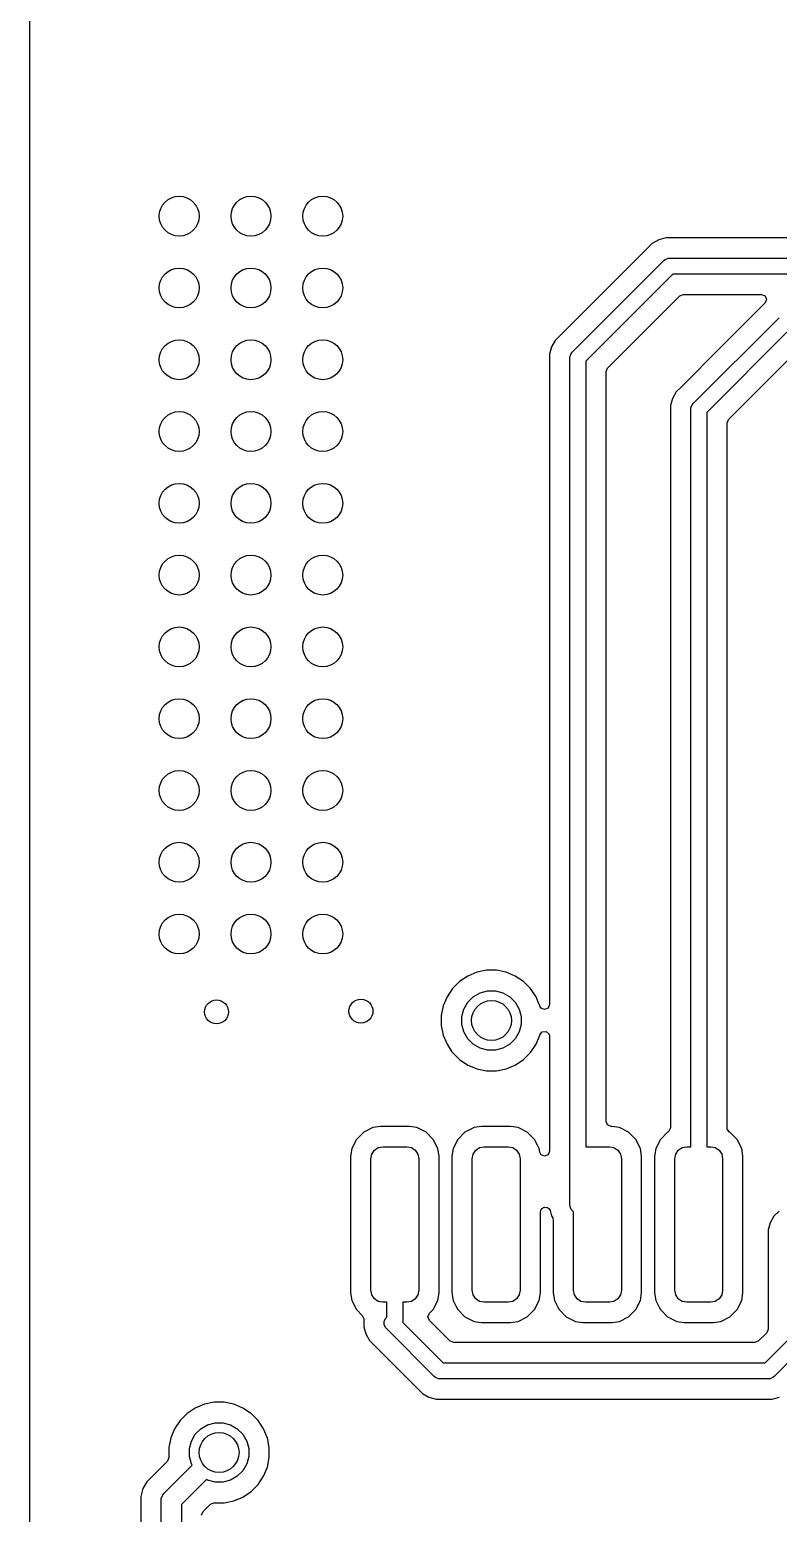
# Model space of a CAD drawing. Extents: x 97 to 200, y -158 to -52.
# Drawn here: x 97.18 to 106.56, y -91.17 to -72.57 of the extents above; entities that cross this region are included whole.
import ezdxf

# ---------------------------------------------------------------- set-up
doc = ezdxf.new("R2010")
doc.units = 0
doc.layers.add('BLACK', color=7, linetype='CONTINUOUS')

msp = doc.modelspace()

# ---------------------------------------------------------------- linework, layer by layer
at = {"layer": 'BLACK', "linetype": 'CONTINUOUS'}
for p, q in [((97.1766, -84.925599), (97.1766, -71.55368)), ((104.982331, -75.246329), (103.766329, -76.462331)), ((105.063168, -75.199659), (104.982331, -75.246329)), ((105.06317, -75.199658), (105.063168, -75.199659)), ((105.153323, -75.1755), (105.06317, -75.199658)), ((110.451973, -75.1755), (105.153323, -75.1755)), ((103.979289, -76.609289), (105.12929, -75.459289)), ((105.12929, -75.459289), (105.144443, -75.446852)), ((105.144443, -75.446852), (105.180491, -75.431921)), ((105.180491, -75.431921), (105.2, -75.43)), ((105.2, -75.43), (110.583278, -75.43)), ((105.241421, -75.63), (104.15, -76.721421)), ((110.6247, -75.63), (105.241421, -75.63)), ((105.328533, -75.902806), (105.372727, -75.8845)), ((105.372727, -75.8845), (106.353273, -75.8845)), ((106.353273, -75.8845), (106.397467, -75.902806)), ((104.422806, -76.808533), (105.328533, -75.902806)), ((106.346327, -76.042334), (105.845491, -76.54317)), ((106.346329, -76.042332), (106.346327, -76.042334)), ((106.397467, -75.991194), (106.346329, -76.042332)), ((106.397467, -75.902806), (106.415773, -75.947)), ((106.415773, -75.947), (106.397467, -75.991194)), ((105.494289, -77.254289), (106.559289, -76.18929)), ((106.559289, -76.18929), (106.574442, -76.176853)), ((106.671421, -76.36), (105.665, -77.366421)), ((103.719658, -76.54317), (103.6955, -76.633323)), ((103.6955, -76.633323), (103.6955, -84.788418)), ((103.719659, -76.543168), (103.719658, -76.54317)), ((103.766329, -76.462331), (103.719659, -76.543168)), ((103.951921, -76.660491), (103.966853, -76.624443)), ((103.966853, -76.624443), (103.979289, -76.609289)), ((105.845491, -76.54317), (105.338541, -77.050119)), ((105.937806, -77.453532), (106.758532, -76.632806)), ((103.95, -76.68), (103.951921, -76.660491)), ((103.95, -87.3), (103.95, -76.68)), ((104.15, -76.721421), (104.15, -86.57)), ((104.4045, -76.852727), (104.422806, -76.808533)), ((104.4045, -86.253), (104.4045, -76.852727)), ((105.234658, -77.18817), (105.2105, -77.278323)), ((105.234659, -77.188168), (105.234658, -77.18817)), ((105.281328, -77.107333), (105.234659, -77.188168)), ((105.338541, -77.05012), (105.281328, -77.107333)), ((105.338541, -77.050119), (105.33854, -77.050119)), ((105.33854, -77.050119), (105.338541, -77.05012)), ((105.2105, -77.278323), (105.2105, -86.331916)), ((105.465, -77.325), (105.466921, -77.305491)), ((105.465, -86.57), (105.465, -77.325)), ((105.466921, -77.305491), (105.481853, -77.269443)), ((105.481853, -77.269443), (105.494289, -77.254289)), ((105.665, -77.366421), (105.665, -86.57)), ((105.9195, -77.497726), (105.937806, -77.453532)), ((105.9195, -78.563832), (105.9195, -77.497726)), ((105.9195, -86.331916), (105.9195, -78.563832)), ((102.668917, -84.429745), (102.565817, -84.498634)), ((102.668919, -84.429744), (102.668917, -84.429745)), ((102.783474, -84.382293), (102.668919, -84.429744)), ((102.783481, -84.382291), (102.783474, -84.382293)), ((102.9051, -84.3581), (102.783481, -84.382291)), ((103.0291, -84.3581), (102.9051, -84.3581)), ((103.150718, -84.382291), (103.0291, -84.3581)), ((103.150725, -84.382293), (103.150718, -84.382291)), ((103.26528, -84.429744), (103.150725, -84.382293)), ((103.265282, -84.429745), (103.26528, -84.429744)), ((103.368382, -84.498634), (103.265282, -84.429745)), ((102.478134, -84.586317), (102.409245, -84.689417)), ((102.565817, -84.498634), (102.478134, -84.586317)), ((102.823594, -84.641145), (102.918153, -84.615808)), ((102.918153, -84.615808), (103.016047, -84.615808)), ((103.016047, -84.615808), (103.110606, -84.641145)), ((103.368383, -84.498635), (103.368382, -84.498634)), ((103.456065, -84.586317), (103.368383, -84.498635)), ((103.524956, -84.68942), (103.456065, -84.586317)), ((102.361791, -84.803981), (102.3376, -84.925599)), ((102.361793, -84.803974), (102.361791, -84.803981)), ((102.409244, -84.689419), (102.361793, -84.803974)), ((102.409245, -84.689417), (102.409244, -84.689419)), ((102.620645, -84.844094), (102.669592, -84.759314)), ((102.669592, -84.759314), (102.738814, -84.690092)), ((102.738814, -84.690092), (102.823594, -84.641145)), ((103.110606, -84.641145), (103.195386, -84.690092)), ((103.195386, -84.690092), (103.264608, -84.759314)), ((103.264608, -84.759314), (103.313555, -84.844094)), ((103.552752, -84.756528), (103.524956, -84.68942)), ((103.572409, -84.803981), (103.552752, -84.756528)), ((103.57319, -84.806555), (103.572409, -84.803981)), ((103.588806, -84.832612), (103.57319, -84.806555)), ((103.6955, -84.788418), (103.677194, -84.832612)), ((97.1766, -86.688164), (97.1766, -84.925599)), ((102.3376, -84.925599), (102.3376, -85.0496)), ((102.595308, -84.938653), (102.620645, -84.844094)), ((102.595308, -85.036547), (102.595308, -84.938653)), ((103.313555, -84.844094), (103.338892, -84.938653)), ((103.338892, -84.938653), (103.338892, -85.036547)), ((103.633, -84.850918), (103.588806, -84.832612)), ((103.677194, -84.832612), (103.633, -84.850918)), ((102.3376, -85.0496), (102.361791, -85.171218)), ((102.361791, -85.171218), (102.361793, -85.171225)), ((102.361793, -85.171225), (102.409244, -85.28578)), ((102.620645, -85.131106), (102.595308, -85.036547)), ((102.669592, -85.215886), (102.620645, -85.131106)), ((103.313555, -85.131106), (103.264608, -85.215886)), ((103.338892, -85.036547), (103.313555, -85.131106)), ((103.524956, -85.28578), (103.572409, -85.171218)), ((103.572409, -85.171217), (103.573189, -85.168647)), ((103.572409, -85.171218), (103.572409, -85.171217)), ((103.573189, -85.168647), (103.60353, -85.131665)), ((103.60353, -85.131665), (103.651134, -85.12697)), ((103.651134, -85.12697), (103.688116, -85.157311)), ((103.688116, -85.157311), (103.6955, -85.186781)), ((103.6955, -85.186781), (103.6955, -86.626421)), ((102.409244, -85.28578), (102.409245, -85.285782)), ((102.409245, -85.285782), (102.471136, -85.378408)), ((102.738814, -85.285108), (102.669592, -85.215886)), ((102.823594, -85.334055), (102.738814, -85.285108)), ((102.918153, -85.359392), (102.823594, -85.334055)), ((103.016047, -85.359392), (102.918153, -85.359392)), ((103.110606, -85.334055), (103.016047, -85.359392)), ((103.195386, -85.285108), (103.110606, -85.334055)), ((103.264608, -85.215886), (103.195386, -85.285108)), ((103.456065, -85.388883), (103.524956, -85.28578)), ((102.471136, -85.378408), (102.478135, -85.388883)), ((102.478135, -85.388883), (102.565817, -85.476565)), ((102.565817, -85.476565), (102.66892, -85.545456)), ((102.66892, -85.545456), (102.743522, -85.576357)), ((103.150718, -85.592909), (103.26528, -85.545456)), ((103.26528, -85.545456), (103.368383, -85.476565)), ((103.368383, -85.476565), (103.456065, -85.388883)), ((102.743522, -85.576357), (102.783474, -85.592906)), ((102.783474, -85.592906), (102.783476, -85.592906)), ((102.783476, -85.592906), (102.783482, -85.592909)), ((102.783482, -85.592909), (102.9051, -85.6171)), ((102.9051, -85.6171), (103.0291, -85.6171)), ((103.0291, -85.6171), (103.150718, -85.592909)), ((104.422806, -86.297194), (104.4045, -86.253)), ((104.467, -86.3155), (104.422806, -86.297194)), ((101.273674, -86.479276), (101.215502, -86.593443)), ((101.364276, -86.388674), (101.273674, -86.479276)), ((101.478443, -86.330502), (101.364276, -86.388674)), ((101.478444, -86.330502), (101.478443, -86.330502)), ((101.573164, -86.3155), (101.478444, -86.330502)), ((101.573166, -86.3155), (101.573164, -86.3155)), ((101.936834, -86.3155), (101.573166, -86.3155)), ((101.936835, -86.3155), (101.936834, -86.3155)), ((102.031555, -86.330502), (101.936835, -86.3155)), ((102.145723, -86.388674), (102.031555, -86.330502)), ((102.236326, -86.479277), (102.145723, -86.388674)), ((102.294498, -86.593445), (102.236326, -86.479277)), ((102.543674, -86.479276), (102.485502, -86.593443)), ((102.634276, -86.388674), (102.543674, -86.479276)), ((102.748443, -86.330502), (102.634276, -86.388674)), ((102.748444, -86.330502), (102.748443, -86.330502)), ((102.843164, -86.3155), (102.748444, -86.330502)), ((102.843166, -86.3155), (102.843164, -86.3155)), ((103.206834, -86.3155), (102.843166, -86.3155)), ((103.206835, -86.3155), (103.206834, -86.3155)), ((103.301555, -86.330502), (103.206835, -86.3155)), ((103.415723, -86.388674), (103.301555, -86.330502)), ((103.506326, -86.479277), (103.415723, -86.388674)), ((103.546976, -86.559056), (103.506326, -86.479277)), ((104.476834, -86.3155), (104.467, -86.3155)), ((104.476835, -86.3155), (104.476834, -86.3155)), ((104.571555, -86.330502), (104.476835, -86.3155)), ((104.685723, -86.388674), (104.571555, -86.330502)), ((104.776326, -86.479277), (104.685723, -86.388674)), ((104.834498, -86.593445), (104.776326, -86.479277)), ((105.083674, -86.479276), (105.025502, -86.593443)), ((105.174279, -86.388671), (105.083674, -86.479276)), ((105.17638, -86.387601), (105.174279, -86.388671)), ((105.192194, -86.37611), (105.17638, -86.387601)), ((105.2105, -86.331916), (105.192194, -86.37611)), ((105.922557, -86.351224), (105.9195, -86.331916)), ((105.951889, -86.385573), (105.922557, -86.351224)), ((105.95174, -86.385779), (105.951889, -86.385573)), ((105.952594, -86.386399), (105.95174, -86.385779)), ((105.95362, -86.387601), (105.952594, -86.386399)), ((105.95572, -86.388671), (105.95362, -86.387601)), ((105.955723, -86.388674), (105.95572, -86.388671)), ((106.046326, -86.479277), (105.955723, -86.388674)), ((106.104498, -86.593445), (106.046326, -86.479277)), ((101.215502, -86.593444), (101.2005, -86.688164)), ((101.215502, -86.593443), (101.215502, -86.593444)), ((101.455, -86.72), (101.466418, -86.662597)), ((101.466418, -86.662597), (101.498934, -86.613934)), ((101.498934, -86.613934), (101.547597, -86.581418)), ((101.547597, -86.581418), (101.605, -86.57)), ((101.605, -86.57), (101.905, -86.57)), ((101.905, -86.57), (101.962403, -86.581418)), ((101.962403, -86.581418), (102.011066, -86.613934)), ((102.011066, -86.613934), (102.043582, -86.662597)), ((102.043582, -86.662597), (102.055, -86.72)), ((102.3095, -86.688166), (102.294498, -86.593445)), ((102.485502, -86.593444), (102.4705, -86.688164)), ((102.485502, -86.593443), (102.485502, -86.593444)), ((102.725, -86.72), (102.736418, -86.662597)), ((102.736418, -86.662597), (102.768934, -86.613934)), ((102.768934, -86.613934), (102.817597, -86.581418)), ((102.817597, -86.581418), (102.875, -86.57)), ((102.875, -86.57), (103.175, -86.57)), ((103.175, -86.57), (103.232403, -86.581418)), ((103.232403, -86.581418), (103.281066, -86.613934)), ((103.281066, -86.613934), (103.313582, -86.662597)), ((103.313582, -86.662597), (103.325, -86.72)), ((103.564497, -86.593443), (103.546976, -86.559056)), ((103.564499, -86.59345), (103.564497, -86.593443)), ((103.57127, -86.636198), (103.564499, -86.59345)), ((103.588806, -86.670615), (103.57127, -86.636198)), ((103.633, -86.688921), (103.588806, -86.670615)), ((103.677194, -86.670615), (103.633, -86.688921)), ((103.6955, -86.626421), (103.677194, -86.670615)), ((104.15, -86.57), (104.445, -86.57)), ((104.445, -86.57), (104.502403, -86.581418)), ((104.502403, -86.581418), (104.551066, -86.613934)), ((104.551066, -86.613934), (104.583582, -86.662597)), ((104.583582, -86.662597), (104.595, -86.72)), ((104.8495, -86.688166), (104.834498, -86.593445)), ((105.025502, -86.593444), (105.0105, -86.688164)), ((105.025502, -86.593443), (105.025502, -86.593444)), ((105.265, -86.72), (105.276418, -86.662597)), ((105.276418, -86.662597), (105.308934, -86.613934)), ((105.308934, -86.613934), (105.357597, -86.581418)), ((105.357597, -86.581418), (105.415, -86.57)), ((105.415, -86.57), (105.465, -86.57)), ((105.665, -86.57), (105.715, -86.57)), ((105.715, -86.57), (105.772403, -86.581418)), ((105.772403, -86.581418), (105.821066, -86.613934)), ((105.821066, -86.613934), (105.853582, -86.662597)), ((105.853582, -86.662597), (105.865, -86.72)), ((106.1195, -86.688166), (106.104498, -86.593445)), ((97.1766, -109.878532), (97.1766, -86.688164)), ((101.2005, -86.688164), (101.2005, -88.401835)), ((101.455, -88.37), (101.455, -86.72)), ((102.055, -86.72), (102.055, -88.37)), ((102.3095, -88.401834), (102.3095, -86.688166)), ((102.4705, -86.688164), (102.4705, -88.401835)), ((102.725, -88.37), (102.725, -86.72)), ((103.325, -86.72), (103.325, -88.37)), ((104.595, -86.72), (104.595, -88.37)), ((104.8495, -88.401834), (104.8495, -86.688166)), ((105.0105, -86.688164), (105.0105, -88.401835)), ((105.265, -88.37), (105.265, -86.72)), ((105.865, -86.72), (105.865, -88.37)), ((106.1195, -88.401834), (106.1195, -86.688166)), ((103.5795, -87.388488), (103.584839, -87.375597)), ((103.5795, -88.401834), (103.5795, -87.388488)), ((103.584839, -87.375597), (103.585549, -87.361664)), ((103.585549, -87.361664), (103.593636, -87.354361)), ((103.593636, -87.354361), (103.597806, -87.344294)), ((103.597806, -87.344294), (103.610696, -87.338954)), ((103.610696, -87.338954), (103.621051, -87.329604)), ((103.621051, -87.329604), (103.631932, -87.330158)), ((103.631932, -87.330158), (103.642, -87.325988)), ((103.642, -87.325988), (103.65489, -87.331327)), ((103.65489, -87.331327), (103.668824, -87.332037)), ((103.668824, -87.332037), (103.675261, -87.339765)), ((103.675261, -87.339765), (103.686194, -87.344294)), ((103.686194, -87.344294), (103.700884, -87.367539)), ((103.700884, -87.367539), (103.701725, -87.369903)), ((103.701725, -87.369903), (103.719659, -87.436832)), ((103.951921, -87.319509), (103.95, -87.3)), ((103.966853, -87.355557), (103.951921, -87.319509)), ((103.979289, -87.370711), (103.966853, -87.355557)), ((103.995, -87.386421), (103.979289, -87.370711)), ((103.995, -88.37), (103.995, -87.386421)), ((106.572332, -87.376329), (106.506329, -87.442331)), ((103.719659, -87.436832), (103.734973, -87.463357)), ((103.734973, -87.463357), (103.736884, -87.468728)), ((103.736884, -87.468728), (103.736565, -87.474991)), ((103.736565, -87.474991), (103.7405, -87.489677)), ((103.7405, -87.489677), (103.7405, -88.401835)), ((106.459658, -87.52317), (106.4355, -87.613323)), ((106.459659, -87.523168), (106.459658, -87.52317)), ((106.506329, -87.442331), (106.459659, -87.523168)), ((106.4355, -87.613323), (106.4355, -88.857273)), ((101.2005, -88.401835), (101.215502, -88.496555)), ((101.215502, -88.496555), (101.215502, -88.496556)), ((101.215502, -88.496556), (101.273674, -88.610723)), ((101.466418, -88.427403), (101.455, -88.37)), ((101.498934, -88.476066), (101.466418, -88.427403)), ((101.547597, -88.508582), (101.498934, -88.476066)), ((101.605, -88.52), (101.547597, -88.508582)), ((101.655, -88.52), (101.605, -88.52)), ((101.655, -88.703578), (101.655, -88.52)), ((101.905, -88.52), (101.855, -88.52)), ((101.855, -88.52), (101.855, -88.745)), ((101.962403, -88.508582), (101.905, -88.52)), ((102.011066, -88.476066), (101.962403, -88.508582)), ((102.043582, -88.427403), (102.011066, -88.476066)), ((102.055, -88.37), (102.043582, -88.427403)), ((102.236326, -88.610723), (102.294498, -88.496555)), ((102.294498, -88.496555), (102.3095, -88.401834)), ((102.4705, -88.401835), (102.485502, -88.496555)), ((102.485502, -88.496555), (102.485502, -88.496556)), ((102.485502, -88.496556), (102.52954, -88.582983)), ((102.736418, -88.427403), (102.725, -88.37)), ((102.768934, -88.476066), (102.736418, -88.427403)), ((102.817597, -88.508582), (102.768934, -88.476066)), ((102.875, -88.52), (102.817597, -88.508582)), ((103.175, -88.52), (102.875, -88.52)), ((103.232403, -88.508582), (103.175, -88.52)), ((103.281066, -88.476066), (103.232403, -88.508582)), ((103.313582, -88.427403), (103.281066, -88.476066)), ((103.325, -88.37), (103.313582, -88.427403)), ((103.506326, -88.610723), (103.564498, -88.496555)), ((103.564498, -88.496555), (103.5795, -88.401834)), ((103.7405, -88.401835), (103.755502, -88.496555)), ((103.755502, -88.496555), (103.755502, -88.496556)), ((103.755502, -88.496556), (103.79954, -88.582983)), ((104.006418, -88.427403), (103.995, -88.37)), ((104.038934, -88.476066), (104.006418, -88.427403)), ((104.087597, -88.508582), (104.038934, -88.476066)), ((104.145, -88.52), (104.087597, -88.508582)), ((104.445, -88.52), (104.145, -88.52)), ((104.502403, -88.508582), (104.445, -88.52)), ((104.551066, -88.476066), (104.502403, -88.508582)), ((104.583582, -88.427403), (104.551066, -88.476066)), ((104.595, -88.37), (104.583582, -88.427403)), ((104.776326, -88.610723), (104.834498, -88.496555)), ((104.834498, -88.496555), (104.8495, -88.401834)), ((105.0105, -88.401835), (105.025502, -88.496555)), ((105.025502, -88.496555), (105.025502, -88.496556)), ((105.025502, -88.496556), (105.06954, -88.582983)), ((105.276418, -88.427403), (105.265, -88.37)), ((105.308934, -88.476066), (105.276418, -88.427403)), ((105.357597, -88.508582), (105.308934, -88.476066)), ((105.415, -88.52), (105.357597, -88.508582)), ((105.715, -88.52), (105.415, -88.52)), ((105.772403, -88.508582), (105.715, -88.52)), ((105.821066, -88.476066), (105.772403, -88.508582)), ((105.853582, -88.427403), (105.821066, -88.476066)), ((105.865, -88.37), (105.853582, -88.427403)), ((106.046326, -88.610723), (106.104498, -88.496555)), ((106.104498, -88.496555), (106.1195, -88.401834)), ((101.273674, -88.610723), (101.347286, -88.684335)), ((101.347286, -88.684335), (101.365592, -88.728529)), ((101.621921, -88.760491), (101.636853, -88.724443)), ((101.636853, -88.724443), (101.649289, -88.709289)), ((101.649289, -88.709289), (101.655, -88.703578)), ((102.170082, -88.702855), (102.188388, -88.658661)), ((102.188388, -88.747049), (102.170082, -88.702855)), ((102.188388, -88.658661), (102.210206, -88.636843)), ((102.210206, -88.636843), (102.236326, -88.610723)), ((102.52954, -88.582983), (102.543674, -88.610723)), ((102.543674, -88.610723), (102.634277, -88.701326)), ((102.634277, -88.701326), (102.748445, -88.759498)), ((103.301555, -88.759498), (103.415723, -88.701326)), ((103.415723, -88.701326), (103.506326, -88.610723)), ((103.79954, -88.582983), (103.813674, -88.610723)), ((103.813674, -88.610723), (103.904277, -88.701326)), ((103.904277, -88.701326), (104.018445, -88.759498)), ((104.571555, -88.759498), (104.685723, -88.701326)), ((104.685723, -88.701326), (104.776326, -88.610723)), ((105.06954, -88.582983), (105.083674, -88.610723)), ((105.083674, -88.610723), (105.174277, -88.701326)), ((105.174277, -88.701326), (105.288445, -88.759498)), ((105.841555, -88.759498), (105.955723, -88.701326)), ((105.955723, -88.701326), (106.046326, -88.610723)), ((101.365592, -88.728529), (101.3655, -88.729942)), ((101.3655, -88.729942), (101.3655, -88.826676)), ((101.3655, -88.826676), (101.389658, -88.916829)), ((101.621921, -88.799509), (101.621921, -88.760491)), ((101.636853, -88.835557), (101.621921, -88.799509)), ((101.649289, -88.850711), (101.636853, -88.835557)), ((102.249289, -89.450711), (101.649289, -88.850711)), ((101.853079, -88.764509), (101.850985, -88.769563)), ((101.850985, -88.769563), (102.361422, -89.28)), ((101.855, -88.745), (101.853079, -88.764509)), ((102.448533, -89.007194), (102.188388, -88.747049)), ((102.748445, -88.759498), (102.843166, -88.7745)), ((102.843166, -88.7745), (102.843168, -88.7745)), ((102.843168, -88.7745), (103.206832, -88.7745)), ((103.206832, -88.7745), (103.206834, -88.7745)), ((103.206834, -88.7745), (103.301555, -88.759498)), ((104.018445, -88.759498), (104.113166, -88.7745)), ((104.113166, -88.7745), (104.113168, -88.7745)), ((104.113168, -88.7745), (104.476832, -88.7745)), ((104.476832, -88.7745), (104.476834, -88.7745)), ((104.476834, -88.7745), (104.571555, -88.759498)), ((105.288445, -88.759498), (105.383166, -88.7745)), ((105.383166, -88.7745), (105.383168, -88.7745)), ((105.383168, -88.7745), (105.746832, -88.7745)), ((105.746832, -88.7745), (105.746834, -88.7745)), ((105.746834, -88.7745), (105.841555, -88.759498)), ((106.417194, -88.901467), (106.311467, -89.007194)), ((106.4355, -88.857273), (106.417194, -88.901467)), ((101.389658, -88.916829), (101.389659, -88.916832)), ((101.389659, -88.916832), (101.436329, -88.997668)), ((101.436329, -88.997668), (102.036329, -89.597668)), ((102.492727, -89.0255), (102.448533, -89.007194)), ((106.267273, -89.0255), (102.492727, -89.0255)), ((106.311467, -89.007194), (106.267273, -89.0255)), ((106.398578, -89.28), (106.69, -88.988578)), ((102.361422, -89.28), (106.398578, -89.28)), ((106.860711, -89.10071), (106.510711, -89.450711)), ((102.264443, -89.463147), (102.249289, -89.450711)), ((102.300491, -89.478079), (102.264443, -89.463147)), ((106.495557, -89.463147), (106.459509, -89.478079)), ((106.510711, -89.450711), (106.495557, -89.463147)), ((102.036329, -89.597668), (102.102332, -89.663671)), ((102.32, -89.48), (102.300491, -89.478079)), ((106.44, -89.48), (102.32, -89.48)), ((106.459509, -89.478079), (106.44, -89.48)), ((99.367474, -89.798293), (99.252919, -89.845744)), ((99.367481, -89.798291), (99.367474, -89.798293)), ((99.4891, -89.7741), (99.367481, -89.798291)), ((99.6131, -89.7741), (99.4891, -89.7741)), ((99.734718, -89.798291), (99.6131, -89.7741)), ((99.734725, -89.798293), (99.734718, -89.798291)), ((99.84928, -89.845744), (99.734725, -89.798293)), ((102.102332, -89.663671), (102.183168, -89.710341)), ((102.183168, -89.710341), (102.225415, -89.721661)), ((102.225415, -89.721661), (102.273323, -89.734499)), ((102.273323, -89.734499), (102.273329, -89.7345)), ((102.273329, -89.7345), (106.486671, -89.7345)), ((106.486671, -89.7345), (106.486676, -89.734499)), ((106.486676, -89.734499), (106.51346, -89.727321)), ((106.51346, -89.727321), (106.576832, -89.710341)), ((99.062134, -90.002317), (98.993245, -90.105417)), ((99.149817, -89.914634), (99.062134, -90.002317)), ((99.252917, -89.845745), (99.149817, -89.914634)), ((99.252919, -89.845744), (99.252917, -89.845745)), ((99.849282, -89.845745), (99.84928, -89.845744)), ((99.943803, -89.908902), (99.849282, -89.845745)), ((99.952383, -89.914635), (99.943803, -89.908902)), ((100.040065, -90.002317), (99.952383, -89.914635)), ((100.108956, -90.10542), (100.040065, -90.002317)), ((98.993244, -90.105419), (98.945793, -90.219974)), ((98.993245, -90.105417), (98.993244, -90.105419)), ((99.204645, -90.260094), (99.253592, -90.175314)), ((99.253592, -90.175314), (99.322814, -90.106092)), ((99.322814, -90.106092), (99.407594, -90.057145)), ((99.407594, -90.057145), (99.502153, -90.031808)), ((99.502153, -90.031808), (99.600047, -90.031808)), ((99.600047, -90.031808), (99.694606, -90.057145)), ((99.694606, -90.057145), (99.779386, -90.106092)), ((99.779386, -90.106092), (99.848608, -90.175314)), ((99.848608, -90.175314), (99.897555, -90.260094)), ((100.125806, -90.1461), (100.108956, -90.10542)), ((100.150231, -90.205068), (100.125806, -90.1461)), ((100.156409, -90.219982), (100.150231, -90.205068)), ((98.945791, -90.219981), (98.9216, -90.341599)), ((98.9216, -90.341599), (98.9216, -90.467688)), ((98.945793, -90.219974), (98.945791, -90.219981)), ((99.179308, -90.354653), (99.204645, -90.260094)), ((99.179308, -90.452547), (99.179308, -90.354653)), ((99.897555, -90.260094), (99.922892, -90.354653)), ((99.922892, -90.354653), (99.922892, -90.452547)), ((100.1806, -90.3416), (100.156409, -90.219982)), ((100.1806, -90.4656), (100.1806, -90.3416)), ((98.903294, -90.511882), (98.716853, -90.698324)), ((98.861297, -90.913797), (99.213189, -90.561905)), ((98.9216, -90.467688), (98.903294, -90.511882)), ((99.204645, -90.547106), (99.179308, -90.452547)), ((99.213189, -90.561905), (99.204645, -90.547106)), ((99.897555, -90.547106), (99.848608, -90.631886)), ((99.922892, -90.452547), (99.897555, -90.547106)), ((100.156409, -90.587218), (100.1806, -90.4656)), ((98.645825, -90.769351), (98.595598, -90.856346)), ((98.716853, -90.698324), (98.645825, -90.769351)), ((99.392794, -90.74151), (99.0781, -91.056205)), ((99.407594, -90.750055), (99.392794, -90.74151)), ((99.502153, -90.775392), (99.407594, -90.750055)), ((99.694606, -90.750055), (99.600047, -90.775392)), ((99.779386, -90.701108), (99.694606, -90.750055)), ((99.848608, -90.631886), (99.779386, -90.701108)), ((100.040065, -90.804883), (100.108956, -90.70178)), ((100.108956, -90.70178), (100.156409, -90.587218)), ((98.595598, -90.856348), (98.5696, -90.95337)), ((98.5696, -90.95337), (98.5696, -109.453829)), ((98.595598, -90.856346), (98.595598, -90.856348)), ((98.82654, -90.978824), (98.845503, -90.933043)), ((98.845503, -90.933043), (98.845504, -90.933042)), ((98.845504, -90.933042), (98.861297, -90.913797)), ((99.600047, -90.775392), (99.502153, -90.775392)), ((99.84928, -90.961456), (99.952383, -90.892565)), ((99.952383, -90.892565), (100.040065, -90.804883)), ((98.8241, -91.0036), (98.82654, -90.978824)), ((98.8241, -109.4036), (98.8241, -91.0036)), ((99.0781, -91.056205), (99.0781, -109.350994)), ((99.350905, -91.143317), (99.442816, -91.051405)), ((99.442816, -91.051405), (99.48701, -91.0331)), ((99.48701, -91.0331), (99.6131, -91.0331)), ((99.6131, -91.0331), (99.734718, -91.008909)), ((99.734718, -91.008909), (99.84928, -90.961456)), ((99.3326, -91.18751), (99.350905, -91.143317))]:
    msp.add_line(p, q, dxfattribs=at)
at = {"layer": 'BLACK'}
for centre, radius in [((99.0511, -74.9036), 0.25), ((99.9511, -74.9036), 0.25), ((100.8511, -74.9036), 0.25), ((99.0511, -75.8036), 0.25), ((99.9511, -75.8036), 0.25), ((100.8511, -75.8036), 0.25), ((99.0511, -76.7036), 0.25), ((99.9511, -76.7036), 0.25), ((100.8511, -76.7036), 0.25), ((99.0511, -77.6036), 0.25), ((99.9511, -77.6036), 0.25), ((100.8511, -77.6036), 0.25), ((99.0511, -78.5036), 0.25), ((99.9511, -78.5036), 0.25), ((100.8511, -78.5036), 0.25), ((99.0511, -79.4036), 0.25), ((99.9511, -79.4036), 0.25), ((100.8511, -79.4036), 0.25), ((99.0511, -80.3036), 0.25), ((99.9511, -80.3036), 0.25), ((100.8511, -80.3036), 0.25), ((99.0511, -81.2036), 0.25), ((99.9511, -81.2036), 0.25), ((100.8511, -81.2036), 0.25), ((99.0511, -82.1036), 0.25), ((99.9511, -82.1036), 0.25), ((100.8511, -82.1036), 0.25), ((99.0511, -83.0036), 0.25), ((99.9511, -83.0036), 0.25), ((100.8511, -83.0036), 0.25), ((99.0511, -83.9036), 0.25), ((99.9511, -83.9036), 0.25), ((100.8511, -83.9036), 0.25), ((99.52, -84.88), 0.15), ((101.33, -84.87), 0.15), ((102.9671, -84.9876), 0.25), ((99.5511, -90.4036), 0.25)]:
    msp.add_circle(centre, radius, dxfattribs=at)

doc.saveas('drawing.dxf')
